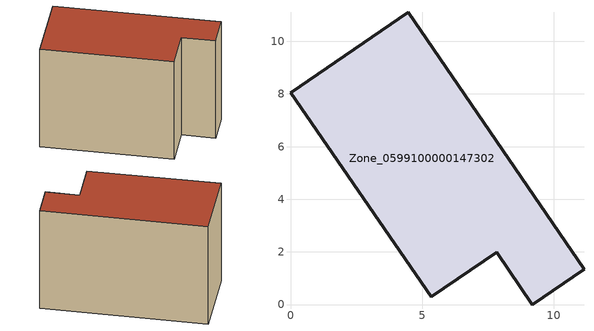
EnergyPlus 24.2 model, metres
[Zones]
Zone_0599100000147302
 floor ground (C_G): 0,8.05 4.48,11.1 11.15,1.34 9.19,0 7.84,1.99 5.35,0.29 z0
 wall outside (C_F): 4.48,11.1 0,8.05 5.35,0.29 7.84,1.99 9.19,0 11.15,1.34 4.48,11.1 z0:8.12
 roof outside (C_R): 11.15,1.34 4.48,11.1 0,8.05 5.35,0.29 7.84,1.99 9.19,0 z8.12
[BUILDING]
Pand.0599100000147302: North Axis=0; Terrain=City; Loads Convergence Tolerance Value=0.04; Temperature Convergence Tolerance Value=0.4; Solar Distribution=FullExterior; Maximum Number of Warmup Days=25; Minimum Number of Warmup Days=1
[Site:Location]
Rotterdam.The.Hague.AP_ZH_NLD Design_Conditions: Latitude=51.96; Longitude=4.45; Time Zone=1; Elevation=-4.5
[SITE:GROUNDTEMPERATURE:BUILDINGSURFACE]
18, 18, 18, 18, 18, 18, 18, 18, 18, 18, 18, 18
[MATERIAL] Thermal Absorptance=0.9; Solar Absorptance=0.7; Visible Absorptance=0.7
Name | Roughness | Thickness | Conductivity | Density | Specific Heat
G.TI.1975-1991 | MediumSmooth | 0.15 | 0.288461 | 540 | 1210
F.TI.1975-1991 | Rough | 0.3 | 0.230769 | 1920 | 840
R.TI.1975-1991 | MediumRough | 0.2 | 0.153846 | 1500 | 1000
[CONSTRUCTION]
C_G: G.TI.1975-1991
C_F: F.TI.1975-1991
C_R: R.TI.1975-1991
[ZONE]
Zone_0599100000147302: Type=1; Multiplier=1; Ceiling Height=Autocalculate; Volume=Autocalculate; Floor Area=autocalculate; Part of Total Floor Area=Yes
[ZONEINFILTRATION:DESIGNFLOWRATE]
Infil_Zone_0599100000147302: Zone or ZoneList or Space or SpaceList=Zone_0599100000147302; Schedule=AlwaysOn; Design Flow Rate Calculation Method=Flow/Area; Flow Rate per Floor Area=0.003; Constant Term Coefficient=1; Temperature Term Coefficient=0; Velocity Term Coefficient=0; Velocity Squared Term Coefficient=0
[HVACTEMPLATE:ZONE:IDEALLOADSAIRSYSTEM]
Zone_0599100000147302: Maximum Heating Supply Air Temperature=50; Minimum Cooling Supply Air Temperature=13; Maximum Heating Supply Air Humidity Ratio=0.0156; Minimum Cooling Supply Air Humidity Ratio=0.0077; Heating Limit=NoLimit; Cooling Limit=NoLimit; Dehumidification Control Type=ConstantSensibleHeatRatio; Cooling Sensible Heat Ratio=0.7; Dehumidification Setpoint=60; Humidification Control Type=None; Humidification Setpoint=30; Outdoor Air Method=None; Outdoor Air Flow Rate per Person=0.00944; Outdoor Air Flow Rate per Zone Floor Area=0; Outdoor Air Flow Rate per Zone=0; Demand Controlled Ventilation Type=None; Outdoor Air Economizer Type=NoEconomizer; Heat Recovery Type=None; Sensible Heat Recovery Effectiveness=0.7; Latent Heat Recovery Effectiveness=0.65
[ZONECONTROL:THERMOSTAT]
ThermostatControl_Zone_0599100000147302: Zone or ZoneList=Zone_0599100000147302; Control Type Schedule=DualSetpointControlType; Control 1=Thermostat_Zone_0599100000147302; Temperature Difference Between Cutout And Setpoint=0
[THERMOSTATSETPOINT:DUALSETPOINT]
Thermostat_Zone_0599100000147302: Heating Setpoint Temperature Schedule=HeatingSetpoint_Zone_0599100000147302; Cooling Setpoint Temperature Schedule=CoolingSetpoint_Zone_0599100000147302
[SCHEDULE:COMPACT]
HeatingSetpoint_Zone_0599100000147302: Through: 12/31, For: AllDays, Until: 24:00, 21
CoolingSetpoint_Zone_0599100000147302: Through: 12/31, For: AllDays, Until: 24:00, 24
DualSetpointControlType: Through: 12/31, For: AllDays, Until: 24:00, 4
AlwaysOn: Through: 12/31, For: AllDays, Until: 24:00, 1
